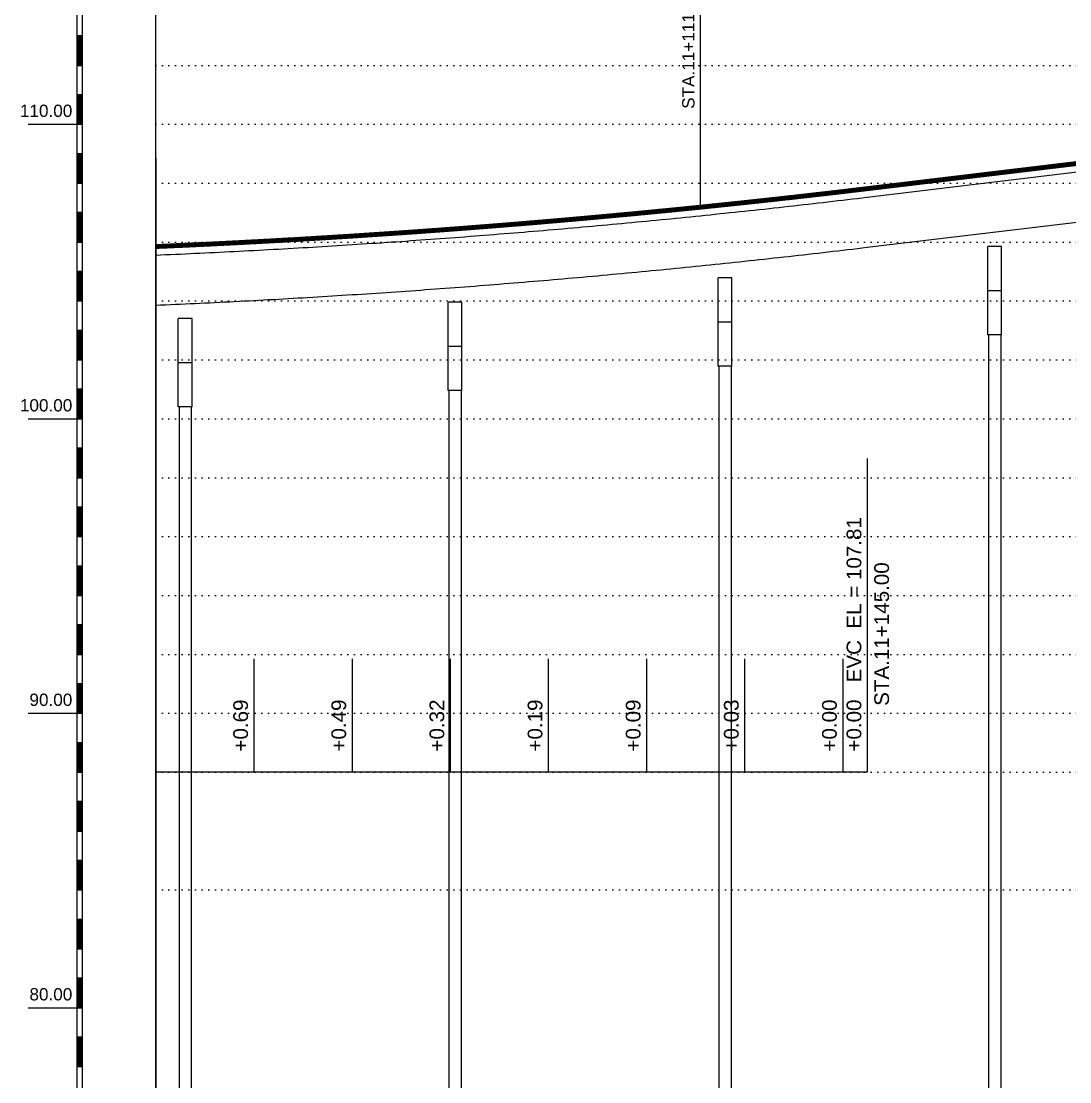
# Model space of a CAD drawing. Header units: millimetres. Extents: x -1499 to 6658, y -12483 to -6008.
# Drawn here: x 208.7 to 422.4, y -7133.1 to -6917.1 of the extents above; entities that cross this region are included whole.
import ezdxf
from ezdxf.enums import TextEntityAlignment as Align

# ---------------------------------------------------------------- set-up
doc = ezdxf.new("R2010")
doc.units = ezdxf.units.MM
doc.linetypes.add('A-DOTLN01H', pattern=[0.125, 0, -0.125])
doc.linetypes.add('HIDDEN', pattern=[0.375, 0.25, -0.125])
for name, color, linetype in [('3공구_안성방향_CR-LEAT-NEW', 7, 'Continuous'), ('3공구_안성방향_CR-STRN', 4, 'Continuous'), ('CR-GRID', 56, 'A-DOTLN01H'), ('Layer', 7, 'Continuous'), ('기타일반선(가늠)', 1, 'Continuous'), ('일반제원문자', 3, 'Continuous'), ('종단계획선', 7, 'Continuous'), ('축척바(문자)', 3, 'Continuous'), ('축척바(선)', 1, 'Continuous'), ('축척바(해치)', 1, 'Continuous')]:
    doc.layers.add(name, color=color, linetype=linetype)
doc.styles.get("Standard").update_dxf_attribs({"font": 'arial.ttf'})

msp = doc.modelspace()

# ---------------------------------------------------------------- linework, layer by layer
at = {"layer": '3공구_안성방향_CR-LEAT-NEW', "color": 253}
for p, q in [((347.16, -6948.95), (347.16, -6908.15)), ((347.16, -6954.95), (347.16, -6948.95))]:
    msp.add_line(p, q, dxfattribs=at)
at = {"layer": '3공구_안성방향_CR-STRN', "color": 253, "linetype": 'Continuous'}
for p, q in [((381.16, -6951.47), (507.11, -6936.36)), ((381.16, -6952.91), (507.11, -6937.8)), ((381.16, -6963.11), (507.11, -6948)), ((379.16, -6951.42), (380.16, -6951.3)), ((380.16, -6951.3), (381.16, -6951.18)), ((360.16, -6953.58), (361.16, -6953.47)), ((361.16, -6953.47), (362.16, -6953.36)), ((362.16, -6953.36), (363.16, -6953.25)), ((363.16, -6953.25), (364.16, -6953.14)), ((363.16, -6953.55), (364.16, -6953.44)), ((364.16, -6953.14), (365.16, -6953.03)), ((364.16, -6953.44), (365.16, -6953.33)), ((365.16, -6953.03), (366.16, -6952.92)), ((365.16, -6953.33), (366.16, -6953.21)), ((366.16, -6952.92), (367.16, -6952.8)), ((366.16, -6953.21), (367.16, -6953.1)), ((367.16, -6952.8), (368.16, -6952.69)), ((367.16, -6953.1), (368.16, -6952.99)), ((368.16, -6952.69), (369.16, -6952.58)), ((368.16, -6952.99), (369.16, -6952.88)), ((369.16, -6952.58), (370.16, -6952.46)), ((369.16, -6952.88), (370.16, -6952.76)), ((370.16, -6952.46), (371.16, -6952.35)), ((370.16, -6952.76), (371.16, -6952.65)), ((371.16, -6952.35), (372.16, -6952.23)), ((371.16, -6952.65), (372.16, -6952.53)), ((372.16, -6952.23), (373.16, -6952.12)), ((372.16, -6952.53), (373.16, -6952.42)), ((373.16, -6952.12), (374.16, -6952)), ((373.16, -6952.42), (374.16, -6952.3)), ((374.16, -6952), (375.16, -6951.89)), ((374.16, -6952.3), (375.16, -6952.18)), ((375.16, -6951.89), (376.16, -6951.77)), ((375.16, -6952.18), (376.16, -6952.07)), ((376.16, -6951.77), (377.16, -6951.65)), ((376.16, -6952.07), (377.16, -6951.95)), ((376.16, -6953.51), (377.16, -6953.39)), ((377.16, -6951.65), (378.16, -6951.53)), ((377.16, -6951.95), (378.16, -6951.83)), ((377.16, -6953.39), (378.16, -6953.27)), ((378.16, -6951.53), (379.16, -6951.42)), ((378.16, -6951.83), (379.16, -6951.71)), ((378.16, -6953.27), (379.16, -6953.15)), ((379.16, -6951.71), (380.16, -6951.59)), ((379.16, -6953.15), (380.16, -6953.03)), ((380.16, -6951.59), (381.16, -6951.47)), ((380.16, -6953.03), (381.16, -6952.91)), ((339.16, -6955.75), (340.16, -6955.65)), ((340.16, -6955.65), (341.16, -6955.55)), ((341.16, -6955.55), (342.16, -6955.45)), ((342.16, -6955.45), (343.16, -6955.35)), ((342.16, -6955.75), (343.16, -6955.65)), ((343.16, -6955.35), (344.16, -6955.25)), ((343.16, -6955.65), (344.16, -6955.55)), ((344.16, -6955.25), (345.16, -6955.15)), ((344.16, -6955.55), (345.16, -6955.45)), ((345.16, -6955.15), (346.16, -6955.05)), ((345.16, -6955.45), (346.16, -6955.35)), ((346.16, -6955.05), (347.16, -6954.95)), ((346.16, -6955.35), (347.16, -6955.25)), ((347.16, -6954.95), (348.16, -6954.85)), ((347.16, -6955.25), (348.16, -6955.14)), ((348.16, -6954.85), (349.16, -6954.74)), ((348.16, -6955.14), (349.16, -6955.04)), ((349.16, -6954.74), (350.16, -6954.64)), ((349.16, -6955.04), (350.16, -6954.94)), ((350.16, -6954.64), (351.16, -6954.54)), ((350.16, -6954.94), (351.16, -6954.83)), ((351.16, -6954.54), (352.16, -6954.43)), ((351.16, -6954.83), (352.16, -6954.73)), ((352.16, -6954.43), (353.16, -6954.33)), ((352.16, -6954.73), (353.16, -6954.62)), ((353.16, -6954.33), (354.16, -6954.22)), ((353.16, -6954.62), (354.16, -6954.52)), ((354.16, -6954.22), (355.16, -6954.12)), ((354.16, -6954.52), (355.16, -6954.41)), ((355.16, -6954.12), (356.16, -6954.01)), ((355.16, -6954.41), (356.16, -6954.31)), ((356.16, -6954.01), (357.16, -6953.9)), ((356.16, -6954.31), (357.16, -6954.2)), ((356.16, -6955.75), (357.16, -6955.64)), ((357.16, -6953.9), (358.16, -6953.8)), ((357.16, -6954.2), (358.16, -6954.09)), ((357.16, -6955.64), (358.16, -6955.53)), ((358.16, -6953.8), (359.16, -6953.69)), ((358.16, -6954.09), (359.16, -6953.98)), ((358.16, -6955.53), (359.16, -6955.42)), ((359.16, -6953.69), (360.16, -6953.58)), ((359.16, -6953.98), (360.16, -6953.88)), ((359.16, -6955.42), (360.16, -6955.32)), ((360.16, -6953.88), (361.16, -6953.77)), ((360.16, -6955.32), (361.16, -6955.21)), ((361.16, -6953.77), (362.16, -6953.66)), ((361.16, -6955.21), (362.16, -6955.1)), ((362.16, -6953.66), (363.16, -6953.55)), ((362.16, -6955.1), (363.16, -6954.99)), ((363.16, -6954.99), (364.16, -6954.88)), ((364.16, -6954.88), (365.16, -6954.77)), ((365.16, -6954.77), (366.16, -6954.65)), ((366.16, -6954.65), (367.16, -6954.54)), ((367.16, -6954.54), (368.16, -6954.43)), ((368.16, -6954.43), (369.16, -6954.32)), ((369.16, -6954.32), (370.16, -6954.2)), ((370.16, -6954.2), (371.16, -6954.09)), ((371.16, -6954.09), (372.16, -6953.97)), ((372.16, -6953.97), (373.16, -6953.86)), ((373.16, -6953.86), (374.16, -6953.74)), ((374.16, -6953.74), (375.16, -6953.62)), ((375.16, -6953.62), (376.16, -6953.51)), ((316.16, -6957.85), (317.16, -6957.76)), ((317.16, -6957.76), (318.16, -6957.68)), ((318.16, -6957.68), (319.16, -6957.59)), ((319.16, -6957.59), (320.16, -6957.5)), ((319.16, -6957.89), (320.16, -6957.8)), ((320.16, -6957.5), (321.16, -6957.42)), ((320.16, -6957.8), (321.16, -6957.71)), ((321.16, -6957.42), (322.16, -6957.33)), ((321.16, -6957.71), (322.16, -6957.63)), ((322.16, -6957.33), (323.16, -6957.24)), ((322.16, -6957.63), (323.16, -6957.54)), ((323.16, -6957.24), (324.16, -6957.15)), ((323.16, -6957.54), (324.16, -6957.45)), ((324.16, -6957.15), (325.16, -6957.06)), ((324.16, -6957.45), (325.16, -6957.36)), ((325.16, -6957.06), (326.16, -6956.97)), ((325.16, -6957.36), (326.16, -6957.27)), ((326.16, -6956.97), (327.16, -6956.88)), ((326.16, -6957.27), (327.16, -6957.18)), ((327.16, -6956.88), (328.16, -6956.79)), ((327.16, -6957.18), (328.16, -6957.08)), ((328.16, -6956.79), (329.16, -6956.7)), ((328.16, -6957.08), (329.16, -6956.99)), ((329.16, -6956.7), (330.16, -6956.6)), ((329.16, -6956.99), (330.16, -6956.9)), ((330.16, -6956.6), (331.16, -6956.51)), ((330.16, -6956.9), (331.16, -6956.81)), ((331.16, -6956.51), (332.16, -6956.42)), ((331.16, -6956.81), (332.16, -6956.71)), ((332.16, -6956.42), (333.16, -6956.32)), ((332.16, -6956.71), (333.16, -6956.62)), ((333.16, -6956.32), (334.16, -6956.23)), ((333.16, -6956.62), (334.16, -6956.52)), ((334.16, -6956.23), (335.16, -6956.13)), ((334.16, -6956.52), (335.16, -6956.43)), ((335.16, -6956.13), (336.16, -6956.04)), ((335.16, -6956.43), (336.16, -6956.33)), ((335.16, -6957.87), (336.16, -6957.77)), ((336.16, -6956.04), (337.16, -6955.94)), ((336.16, -6956.33), (337.16, -6956.24)), ((336.16, -6957.77), (337.16, -6957.68)), ((337.16, -6955.94), (338.16, -6955.84)), ((337.16, -6956.24), (338.16, -6956.14)), ((337.16, -6957.68), (338.16, -6957.58)), ((338.16, -6955.84), (339.16, -6955.75)), ((338.16, -6956.14), (339.16, -6956.04)), ((338.16, -6957.58), (339.16, -6957.48)), ((339.16, -6956.04), (340.16, -6955.95)), ((339.16, -6957.48), (340.16, -6957.39)), ((340.16, -6955.95), (341.16, -6955.85)), ((340.16, -6957.39), (341.16, -6957.29)), ((341.16, -6955.85), (342.16, -6955.75)), ((341.16, -6957.29), (342.16, -6957.19)), ((342.16, -6957.19), (343.16, -6957.09)), ((343.16, -6957.09), (344.16, -6956.99)), ((344.16, -6956.99), (345.16, -6956.89)), ((345.16, -6956.89), (346.16, -6956.79)), ((346.16, -6956.79), (347.16, -6956.69)), ((347.16, -6956.69), (348.16, -6956.58)), ((348.16, -6956.58), (349.16, -6956.48)), ((349.16, -6956.48), (350.16, -6956.38)), ((350.16, -6956.38), (351.16, -6956.27)), ((351.16, -6956.27), (352.16, -6956.17)), ((352.16, -6956.17), (353.16, -6956.06)), ((353.16, -6956.06), (354.16, -6955.96)), ((354.16, -6955.96), (355.16, -6955.85)), ((355.16, -6955.85), (356.16, -6955.75)), ((288.16, -6960.03), (289.16, -6959.96)), ((289.16, -6959.96), (290.16, -6959.89)), ((290.16, -6959.89), (291.16, -6959.82)), ((291.16, -6959.82), (292.16, -6959.74)), ((292.16, -6959.74), (293.16, -6959.67)), ((292.16, -6960.04), (293.16, -6959.97)), ((293.16, -6959.67), (294.16, -6959.6)), ((293.16, -6959.97), (294.16, -6959.9)), ((294.16, -6959.6), (295.16, -6959.52)), ((294.16, -6959.9), (295.16, -6959.82)), ((295.16, -6959.52), (296.16, -6959.45)), ((295.16, -6959.82), (296.16, -6959.75)), ((296.16, -6959.45), (297.16, -6959.37)), ((296.16, -6959.75), (297.16, -6959.67)), ((297.16, -6959.37), (298.16, -6959.3)), ((297.16, -6959.67), (298.16, -6959.6)), ((298.16, -6959.3), (299.16, -6959.22)), ((298.16, -6959.6), (299.16, -6959.52)), ((299.16, -6959.22), (300.16, -6959.15)), ((299.16, -6959.52), (300.16, -6959.44)), ((300.16, -6959.15), (301.16, -6959.07)), ((300.16, -6959.44), (301.16, -6959.37)), ((301.16, -6959.07), (302.16, -6958.99)), ((301.16, -6959.37), (302.16, -6959.29)), ((302.16, -6958.99), (303.16, -6958.91)), ((302.16, -6959.29), (303.16, -6959.21)), ((303.16, -6958.91), (304.16, -6958.84)), ((303.16, -6959.21), (304.16, -6959.13)), ((304.16, -6958.84), (305.16, -6958.76)), ((304.16, -6959.13), (305.16, -6959.05)), ((305.16, -6958.76), (306.16, -6958.68)), ((305.16, -6959.05), (306.16, -6958.97)), ((306.16, -6958.68), (307.16, -6958.6)), ((306.16, -6958.97), (307.16, -6958.89)), ((307.16, -6958.6), (308.16, -6958.52)), ((307.16, -6958.89), (308.16, -6958.81)), ((308.16, -6958.52), (309.16, -6958.43)), ((308.16, -6958.81), (309.16, -6958.73)), ((309.16, -6958.43), (310.16, -6958.35)), ((309.16, -6958.73), (310.16, -6958.65)), ((310.16, -6958.35), (311.16, -6958.27)), ((310.16, -6958.65), (311.16, -6958.57)), ((311.16, -6958.27), (312.16, -6958.19)), ((311.16, -6958.57), (312.16, -6958.48)), ((311.16, -6960.01), (312.16, -6959.92)), ((312.16, -6958.19), (313.16, -6958.1)), ((312.16, -6958.48), (313.16, -6958.4)), ((312.16, -6959.92), (313.16, -6959.84)), ((313.16, -6958.1), (314.16, -6958.02)), ((313.16, -6958.4), (314.16, -6958.32)), ((313.16, -6959.84), (314.16, -6959.76)), ((314.16, -6958.02), (315.16, -6957.93)), ((314.16, -6958.32), (315.16, -6958.23)), ((314.16, -6959.76), (315.16, -6959.67)), ((315.16, -6957.93), (316.16, -6957.85)), ((315.16, -6958.23), (316.16, -6958.15)), ((315.16, -6959.67), (316.16, -6959.59)), ((316.16, -6958.15), (317.16, -6958.06)), ((316.16, -6959.59), (317.16, -6959.5)), ((317.16, -6958.06), (318.16, -6957.98)), ((317.16, -6959.5), (318.16, -6959.42)), ((318.16, -6957.98), (319.16, -6957.89)), ((318.16, -6959.42), (319.16, -6959.33)), ((319.16, -6959.33), (320.16, -6959.24)), ((320.16, -6959.24), (321.16, -6959.15)), ((321.16, -6959.15), (322.16, -6959.07)), ((322.16, -6959.07), (323.16, -6958.98)), ((323.16, -6958.98), (324.16, -6958.89)), ((324.16, -6958.89), (325.16, -6958.8)), ((325.16, -6958.8), (326.16, -6958.71)), ((326.16, -6958.71), (327.16, -6958.62)), ((327.16, -6958.62), (328.16, -6958.52)), ((328.16, -6958.52), (329.16, -6958.43)), ((329.16, -6958.43), (330.16, -6958.34)), ((330.16, -6958.34), (331.16, -6958.25)), ((331.16, -6958.25), (332.16, -6958.15)), ((332.16, -6958.15), (333.16, -6958.06)), ((333.16, -6958.06), (334.16, -6957.96)), ((334.16, -6957.96), (335.16, -6957.87)), ((270.16, -6961.21), (271.16, -6961.15)), ((270.16, -6961.51), (271.16, -6961.45)), ((271.16, -6961.15), (272.16, -6961.09)), ((271.16, -6961.45), (272.16, -6961.39)), ((272.16, -6961.09), (273.16, -6961.03)), ((272.16, -6961.39), (273.16, -6961.32)), ((273.16, -6961.03), (274.16, -6960.96)), ((273.16, -6961.32), (274.16, -6961.26)), ((274.16, -6960.96), (275.16, -6960.9)), ((274.16, -6961.26), (275.16, -6961.2)), ((275.16, -6960.9), (276.16, -6960.84)), ((275.16, -6961.2), (276.16, -6961.13)), ((276.16, -6960.84), (277.16, -6960.77)), ((276.16, -6961.13), (277.16, -6961.07)), ((277.16, -6960.77), (278.16, -6960.71)), ((277.16, -6961.07), (278.16, -6961)), ((278.16, -6960.71), (279.16, -6960.64)), ((278.16, -6961), (279.16, -6960.94)), ((279.16, -6960.64), (280.16, -6960.58)), ((279.16, -6960.94), (280.16, -6960.87)), ((280.16, -6960.58), (281.16, -6960.51)), ((280.16, -6960.87), (281.16, -6960.81)), ((281.16, -6960.51), (282.16, -6960.44)), ((281.16, -6960.81), (282.16, -6960.74)), ((282.16, -6960.44), (283.16, -6960.38)), ((282.16, -6960.74), (283.16, -6960.67)), ((282.16, -6962.18), (283.16, -6962.11)), ((283.16, -6960.38), (284.16, -6960.31)), ((283.16, -6960.67), (284.16, -6960.6)), ((283.16, -6962.11), (284.16, -6962.04)), ((284.16, -6960.31), (285.16, -6960.24)), ((284.16, -6960.6), (285.16, -6960.54)), ((284.16, -6962.04), (285.16, -6961.98)), ((285.16, -6960.24), (286.16, -6960.17)), ((285.16, -6960.54), (286.16, -6960.47)), ((285.16, -6961.98), (286.16, -6961.91)), ((286.16, -6960.17), (287.16, -6960.1)), ((286.16, -6960.47), (287.16, -6960.4)), ((286.16, -6961.91), (287.16, -6961.84)), ((287.16, -6960.1), (288.16, -6960.03)), ((287.16, -6960.4), (288.16, -6960.33)), ((287.16, -6961.84), (288.16, -6961.77)), ((288.16, -6960.33), (289.16, -6960.26)), ((288.16, -6961.77), (289.16, -6961.7)), ((289.16, -6960.26), (290.16, -6960.19)), ((289.16, -6961.7), (290.16, -6961.63)), ((290.16, -6960.19), (291.16, -6960.11)), ((290.16, -6961.63), (291.16, -6961.55)), ((291.16, -6960.11), (292.16, -6960.04)), ((291.16, -6961.55), (292.16, -6961.48)), ((292.16, -6961.48), (293.16, -6961.41)), ((293.16, -6961.41), (294.16, -6961.34)), ((294.16, -6961.34), (295.16, -6961.26)), ((295.16, -6961.26), (296.16, -6961.19)), ((296.16, -6961.19), (297.16, -6961.11)), ((297.16, -6961.11), (298.16, -6961.04)), ((298.16, -6961.04), (299.16, -6960.96)), ((299.16, -6960.96), (300.16, -6960.88)), ((300.16, -6960.88), (301.16, -6960.81)), ((301.16, -6960.81), (302.16, -6960.73)), ((302.16, -6960.73), (303.16, -6960.65)), ((303.16, -6960.65), (304.16, -6960.57)), ((304.16, -6960.57), (305.16, -6960.49)), ((305.16, -6960.49), (306.16, -6960.41)), ((306.16, -6960.41), (307.16, -6960.33)), ((307.16, -6960.33), (308.16, -6960.25)), ((308.16, -6960.25), (309.16, -6960.17)), ((309.16, -6960.17), (310.16, -6960.09)), ((310.16, -6960.09), (311.16, -6960.01)), ((270.16, -6962.95), (271.16, -6962.89)), ((271.16, -6962.89), (272.16, -6962.83)), ((272.16, -6962.83), (273.16, -6962.76)), ((273.16, -6962.76), (274.16, -6962.7)), ((274.16, -6962.7), (275.16, -6962.64)), ((275.16, -6962.64), (276.16, -6962.57)), ((276.16, -6962.57), (277.16, -6962.51)), ((277.16, -6962.51), (278.16, -6962.44)), ((278.16, -6962.44), (279.16, -6962.38)), ((279.16, -6962.38), (280.16, -6962.31)), ((280.16, -6962.31), (281.16, -6962.25)), ((281.16, -6962.25), (282.16, -6962.18)), ((370.16, -6964.4), (371.16, -6964.29)), ((371.16, -6964.29), (372.16, -6964.17)), ((372.16, -6964.17), (373.16, -6964.06)), ((373.16, -6964.06), (374.16, -6963.94)), ((374.16, -6963.94), (375.16, -6963.82)), ((375.16, -6963.82), (376.16, -6963.71)), ((376.16, -6963.71), (377.16, -6963.59)), ((377.16, -6963.59), (378.16, -6963.47)), ((378.16, -6963.47), (379.16, -6963.35)), ((379.16, -6963.35), (380.16, -6963.23)), ((380.16, -6963.23), (381.16, -6963.11)), ((408.56, -6962.99), (405.76, -6962.99)), ((405.76, -6980.99), (405.76, -6962.99)), ((408.56, -6980.99), (408.56, -6962.99)), ((351.16, -6966.47), (352.16, -6966.37)), ((352.16, -6966.37), (353.16, -6966.26)), ((353.16, -6966.26), (354.16, -6966.16)), ((354.16, -6966.16), (355.16, -6966.05)), ((355.16, -6966.05), (356.16, -6965.95)), ((356.16, -6965.95), (357.16, -6965.84)), ((357.16, -6965.84), (358.16, -6965.73)), ((358.16, -6965.73), (359.16, -6965.62)), ((359.16, -6965.62), (360.16, -6965.52)), ((360.16, -6965.52), (361.16, -6965.41)), ((361.16, -6965.41), (362.16, -6965.3)), ((362.16, -6965.3), (363.16, -6965.19)), ((363.16, -6965.19), (364.16, -6965.08)), ((364.16, -6965.08), (365.16, -6964.97)), ((365.16, -6964.97), (366.16, -6964.85)), ((366.16, -6964.85), (367.16, -6964.74)), ((367.16, -6964.74), (368.16, -6964.63)), ((368.16, -6964.63), (369.16, -6964.52)), ((369.16, -6964.52), (370.16, -6964.4)), ((329.16, -6968.63), (330.16, -6968.54)), ((330.16, -6968.54), (331.16, -6968.45)), ((331.16, -6968.45), (332.16, -6968.35)), ((332.16, -6968.35), (333.16, -6968.26)), ((333.16, -6968.26), (334.16, -6968.16)), ((334.16, -6968.16), (335.16, -6968.07)), ((335.16, -6968.07), (336.16, -6967.97)), ((336.16, -6967.97), (337.16, -6967.88)), ((337.16, -6967.88), (338.16, -6967.78)), ((338.16, -6967.78), (339.16, -6967.68)), ((339.16, -6967.68), (340.16, -6967.59)), ((340.16, -6967.59), (341.16, -6967.49)), ((341.16, -6967.49), (342.16, -6967.39)), ((342.16, -6967.39), (343.16, -6967.29)), ((343.16, -6967.29), (344.16, -6967.19)), ((344.16, -6967.19), (345.16, -6967.09)), ((345.16, -6967.09), (346.16, -6966.99)), ((346.16, -6966.99), (347.16, -6966.89)), ((347.16, -6966.89), (348.16, -6966.78)), ((348.16, -6966.78), (349.16, -6966.68)), ((349.16, -6966.68), (350.16, -6966.58)), ((350.16, -6966.58), (351.16, -6966.47)), ((303.16, -6970.85), (304.16, -6970.77)), ((304.16, -6970.77), (305.16, -6970.69)), ((305.16, -6970.69), (306.16, -6970.61)), ((306.16, -6970.61), (307.16, -6970.53)), ((307.16, -6970.53), (308.16, -6970.45)), ((308.16, -6970.45), (309.16, -6970.37)), ((309.16, -6970.37), (310.16, -6970.29)), ((310.16, -6970.29), (311.16, -6970.21)), ((311.16, -6970.21), (312.16, -6970.12)), ((312.16, -6970.12), (313.16, -6970.04)), ((313.16, -6970.04), (314.16, -6969.96)), ((314.16, -6969.96), (315.16, -6969.87)), ((315.16, -6969.87), (316.16, -6969.79)), ((316.16, -6969.79), (317.16, -6969.7)), ((317.16, -6969.7), (318.16, -6969.62)), ((318.16, -6969.62), (319.16, -6969.53)), ((319.16, -6969.53), (320.16, -6969.44)), ((320.16, -6969.44), (321.16, -6969.35)), ((321.16, -6969.35), (322.16, -6969.27)), ((322.16, -6969.27), (323.16, -6969.18)), ((323.16, -6969.18), (324.16, -6969.09)), ((324.16, -6969.09), (325.16, -6969)), ((325.16, -6969), (326.16, -6968.91)), ((326.16, -6968.91), (327.16, -6968.82)), ((327.16, -6968.82), (328.16, -6968.72)), ((328.16, -6968.72), (329.16, -6968.63)), ((353.56, -6969.37), (350.76, -6969.37)), ((350.76, -6987.37), (350.76, -6969.37)), ((353.56, -6987.37), (353.56, -6969.37)), ((273.16, -6972.96), (274.16, -6972.9)), ((274.16, -6972.9), (275.16, -6972.84)), ((275.16, -6972.84), (276.16, -6972.77)), ((276.16, -6972.77), (277.16, -6972.71)), ((277.16, -6972.71), (278.16, -6972.64)), ((278.16, -6972.64), (279.16, -6972.58)), ((279.16, -6972.58), (280.16, -6972.51)), ((280.16, -6972.51), (281.16, -6972.45)), ((281.16, -6972.45), (282.16, -6972.38)), ((282.16, -6972.38), (283.16, -6972.31)), ((283.16, -6972.31), (284.16, -6972.24)), ((284.16, -6972.24), (285.16, -6972.18)), ((285.16, -6972.18), (286.16, -6972.11)), ((286.16, -6972.11), (287.16, -6972.04)), ((287.16, -6972.04), (288.16, -6971.97)), ((288.16, -6971.97), (289.16, -6971.9)), ((289.16, -6971.9), (290.16, -6971.83)), ((290.16, -6971.83), (291.16, -6971.75)), ((291.16, -6971.75), (292.16, -6971.68)), ((292.16, -6971.68), (293.16, -6971.61)), ((293.16, -6971.61), (294.16, -6971.54)), ((294.16, -6971.54), (295.16, -6971.46)), ((295.16, -6971.46), (296.16, -6971.39)), ((296.16, -6971.39), (297.16, -6971.31)), ((297.16, -6971.31), (298.16, -6971.24)), ((298.16, -6971.24), (299.16, -6971.16)), ((299.16, -6971.16), (300.16, -6971.08)), ((300.16, -6971.08), (301.16, -6971.01)), ((301.16, -6971.01), (302.16, -6970.93)), ((302.16, -6970.93), (303.16, -6970.85)), ((408.56, -6971.99), (405.76, -6971.99)), ((270.16, -6973.15), (271.16, -6973.09)), ((271.16, -6973.09), (272.16, -6973.03)), ((272.16, -6973.03), (273.16, -6972.96)), ((298.56, -6974.31), (295.76, -6974.31)), ((295.76, -6992.31), (295.76, -6974.31)), ((298.56, -6992.31), (298.56, -6974.31)), ((353.56, -6978.37), (350.76, -6978.37)), ((408.56, -6980.99), (405.76, -6980.99)), ((405.91, -6980.99), (405.91, -7210.64)), ((408.41, -6980.99), (408.41, -7210.64)), ((298.56, -6983.31), (295.76, -6983.31)), ((353.56, -6987.37), (350.76, -6987.37)), ((350.91, -6987.37), (350.91, -7234.9)), ((353.41, -6987.37), (353.41, -7234.9)), ((298.56, -6992.31), (295.76, -6992.31)), ((295.91, -6992.31), (295.91, -7240.54)), ((298.41, -6992.31), (298.41, -7240.54)), ((243.41, -6995.64), (243.41, -7207.52))]:
    msp.add_line(p, q, dxfattribs=at)
at = {"layer": '3공구_안성방향_CR-STRN', "color": 9, "linetype": 'Continuous', "true_color": 0xbdbdbd}
for p, q in [((253.16, -6962.17), (254.16, -6962.12)), ((254.16, -6962.12), (255.16, -6962.06)), ((255.16, -6962.06), (256.16, -6962.01)), ((256.16, -6962.01), (257.16, -6961.96)), ((257.16, -6961.96), (258.16, -6961.9)), ((258.16, -6961.9), (259.16, -6961.85)), ((259.16, -6961.85), (260.16, -6961.79)), ((259.16, -6962.14), (260.16, -6962.09)), ((260.16, -6961.79), (261.16, -6961.74)), ((260.16, -6962.09), (261.16, -6962.03)), ((261.16, -6961.74), (262.16, -6961.68)), ((261.16, -6962.03), (262.16, -6961.98)), ((262.16, -6961.68), (263.16, -6961.62)), ((262.16, -6961.98), (263.16, -6961.92)), ((263.16, -6961.62), (264.16, -6961.57)), ((263.16, -6961.92), (264.16, -6961.86)), ((264.16, -6961.57), (265.16, -6961.51)), ((264.16, -6961.86), (265.16, -6961.81)), ((265.16, -6961.51), (266.16, -6961.45)), ((265.16, -6961.81), (266.16, -6961.75)), ((266.16, -6961.45), (267.16, -6961.39)), ((266.16, -6961.75), (267.16, -6961.69)), ((267.16, -6961.39), (268.16, -6961.33)), ((267.16, -6961.69), (268.16, -6961.63)), ((268.16, -6961.33), (269.16, -6961.27)), ((268.16, -6961.63), (269.16, -6961.57)), ((269.16, -6961.27), (270.16, -6961.21)), ((269.16, -6961.57), (270.16, -6961.51)), ((236.16, -6962.97), (237.16, -6962.93)), ((236.16, -6963.27), (237.16, -6963.22)), ((237.16, -6962.93), (238.16, -6962.88)), ((237.16, -6963.22), (238.16, -6963.18)), ((238.16, -6962.88), (239.16, -6962.84)), ((238.16, -6963.18), (239.16, -6963.14)), ((239.16, -6962.84), (240.16, -6962.79)), ((239.16, -6963.14), (240.16, -6963.09)), ((240.16, -6962.79), (241.16, -6962.75)), ((240.16, -6963.09), (241.16, -6963.05)), ((241.16, -6962.75), (242.16, -6962.7)), ((241.16, -6963.05), (242.16, -6963)), ((242.16, -6962.7), (243.16, -6962.66)), ((242.16, -6963), (243.16, -6962.96)), ((243.16, -6962.66), (244.16, -6962.61)), ((243.16, -6962.96), (244.16, -6962.91)), ((244.16, -6962.61), (245.16, -6962.56)), ((244.16, -6962.91), (245.16, -6962.86)), ((245.16, -6962.56), (246.16, -6962.52)), ((245.16, -6962.86), (246.16, -6962.81)), ((245.16, -6964.3), (246.16, -6964.25)), ((246.16, -6962.52), (247.16, -6962.47)), ((246.16, -6962.81), (247.16, -6962.77)), ((246.16, -6964.25), (247.16, -6964.21)), ((247.16, -6962.47), (248.16, -6962.42)), ((247.16, -6962.77), (248.16, -6962.72)), ((247.16, -6964.21), (248.16, -6964.16)), ((248.16, -6962.42), (249.16, -6962.37)), ((248.16, -6962.72), (249.16, -6962.67)), ((248.16, -6964.16), (249.16, -6964.11)), ((249.16, -6962.37), (250.16, -6962.32)), ((249.16, -6962.67), (250.16, -6962.62)), ((249.16, -6964.11), (250.16, -6964.06)), ((250.16, -6962.32), (251.16, -6962.27)), ((250.16, -6962.62), (251.16, -6962.57)), ((250.16, -6964.06), (251.16, -6964.01)), ((251.16, -6962.27), (252.16, -6962.22)), ((251.16, -6962.57), (252.16, -6962.52)), ((251.16, -6964.01), (252.16, -6963.96)), ((252.16, -6962.22), (253.16, -6962.17)), ((252.16, -6962.52), (253.16, -6962.46)), ((252.16, -6963.96), (253.16, -6963.9)), ((253.16, -6962.46), (254.16, -6962.41)), ((253.16, -6963.9), (254.16, -6963.85)), ((254.16, -6962.41), (255.16, -6962.36)), ((254.16, -6963.85), (255.16, -6963.8)), ((255.16, -6962.36), (256.16, -6962.31)), ((255.16, -6963.8), (256.16, -6963.75)), ((256.16, -6962.31), (257.16, -6962.25)), ((256.16, -6963.75), (257.16, -6963.69)), ((257.16, -6962.25), (258.16, -6962.2)), ((257.16, -6963.69), (258.16, -6963.64)), ((258.16, -6962.2), (259.16, -6962.14)), ((258.16, -6963.64), (259.16, -6963.58)), ((259.16, -6963.58), (260.16, -6963.53)), ((260.16, -6963.53), (261.16, -6963.47)), ((261.16, -6963.47), (262.16, -6963.42)), ((262.16, -6963.42), (263.16, -6963.36)), ((263.16, -6963.36), (264.16, -6963.3)), ((264.16, -6963.3), (265.16, -6963.25)), ((265.16, -6963.25), (266.16, -6963.19)), ((266.16, -6963.19), (267.16, -6963.13)), ((267.16, -6963.13), (268.16, -6963.07)), ((268.16, -6963.07), (269.16, -6963.01)), ((269.16, -6963.01), (270.16, -6962.95)), ((236.16, -6964.71), (237.16, -6964.66)), ((237.16, -6964.66), (238.16, -6964.62)), ((238.16, -6964.62), (239.16, -6964.58)), ((239.16, -6964.58), (240.16, -6964.53)), ((240.16, -6964.53), (241.16, -6964.49)), ((241.16, -6964.49), (242.16, -6964.44)), ((242.16, -6964.44), (243.16, -6964.4)), ((243.16, -6964.4), (244.16, -6964.35)), ((244.16, -6964.35), (245.16, -6964.3)), ((236.16, -6974.91), (237.16, -6974.86)), ((237.16, -6974.86), (238.16, -6974.82)), ((238.16, -6974.82), (239.16, -6974.78)), ((239.16, -6974.78), (240.16, -6974.73)), ((240.16, -6974.73), (241.16, -6974.69)), ((241.16, -6974.69), (242.16, -6974.64)), ((242.16, -6974.64), (243.16, -6974.6)), ((243.16, -6974.6), (244.16, -6974.55)), ((244.16, -6974.55), (245.16, -6974.5)), ((245.16, -6974.5), (246.16, -6974.45)), ((246.16, -6974.45), (247.16, -6974.41)), ((247.16, -6974.41), (248.16, -6974.36)), ((248.16, -6974.36), (249.16, -6974.31)), ((249.16, -6974.31), (250.16, -6974.26)), ((250.16, -6974.26), (251.16, -6974.21)), ((251.16, -6974.21), (252.16, -6974.16)), ((252.16, -6974.16), (253.16, -6974.1)), ((253.16, -6974.1), (254.16, -6974.05)), ((254.16, -6974.05), (255.16, -6974)), ((255.16, -6974), (256.16, -6973.95)), ((256.16, -6973.95), (257.16, -6973.89)), ((257.16, -6973.89), (258.16, -6973.84)), ((258.16, -6973.84), (259.16, -6973.78)), ((259.16, -6973.78), (260.16, -6973.73)), ((260.16, -6973.73), (261.16, -6973.67)), ((261.16, -6973.67), (262.16, -6973.62)), ((262.16, -6973.62), (263.16, -6973.56)), ((263.16, -6973.56), (264.16, -6973.5)), ((264.16, -6973.5), (265.16, -6973.45)), ((265.16, -6973.45), (266.16, -6973.39)), ((266.16, -6973.39), (267.16, -6973.33)), ((267.16, -6973.33), (268.16, -6973.27)), ((268.16, -6973.27), (269.16, -6973.21)), ((269.16, -6973.21), (270.16, -6973.15)), ((243.56, -6977.64), (240.76, -6977.64)), ((240.76, -6995.64), (240.76, -6977.64)), ((243.56, -6995.64), (243.56, -6977.64)), ((243.56, -6986.64), (240.76, -6986.64)), ((243.56, -6995.64), (240.76, -6995.64)), ((240.91, -6995.64), (240.91, -7207.52))]:
    msp.add_line(p, q, dxfattribs=at)
at = {"layer": 'CR-GRID', "linetype": 'A-DOTLN01H', "ltscale": 10}
for p, q in [((236.16, -6926.06), (5428.77, -6926.06)), ((236.16, -6950.06), (5428.77, -6950.06)), ((236.16, -6962.06), (5428.77, -6962.06)), ((236.16, -6974.06), (5428.77, -6974.06)), ((236.16, -6986.06), (5428.77, -6986.06)), ((236.16, -6998.06), (5428.77, -6998.06)), ((236.16, -7010.06), (5428.77, -7010.06)), ((236.16, -7022.06), (5427.83, -7022.06)), ((236.16, -7034.06), (5427.83, -7034.06)), ((236.16, -7046.06), (5427.83, -7046.06)), ((236.16, -7058.06), (5427.83, -7058.06)), ((236.16, -7070.06), (5427.83, -7070.06)), ((236.16, -7094.06), (5416.16, -7094.06))]:
    msp.add_line(p, q, dxfattribs=at)
at = {"layer": 'CR-GRID', "color": 6, "linetype": 'A-DOTLN01H', "ltscale": 10}
msp.add_line((236.16, -6938.06), (5428.77, -6938.06), dxfattribs=at)
at = {"layer": 'Layer'}
msp.add_line((236.16, -6945), (236.16, -7598.06), dxfattribs=at)
at = {"layer": '기타일반선(가늠)', "color": 253}
for p, q in [((381.16, -7006.15), (381.16, -7070.07)), ((256.16, -7046.94), (256.16, -7070.07)), ((276.16, -7046.94), (276.16, -7070.07)), ((296.16, -7046.94), (296.16, -7070.07)), ((316.16, -7046.94), (316.16, -7070.07)), ((336.16, -7046.94), (336.16, -7070.07)), ((356.16, -7046.94), (356.16, -7070.07)), ((376.16, -7046.94), (376.16, -7070.07)), ((381.16, -7070.07), (236.16, -7070.07))]:
    msp.add_line(p, q, dxfattribs=at)
at = {"layer": '종단계획선', "linetype": 'HIDDEN', "ltscale": 30, "const_width": 1, "flags": 128}
msp.add_lwpolyline([(236.16, -6962.97), (236.56, -6962.95), (237.76, -6962.9), (238.96, -6962.85), (240.16, -6962.79), (241.36, -6962.74), (242.56, -6962.69), (243.76, -6962.63), (244.96, -6962.57), (246.16, -6962.52), (247.36, -6962.46), (248.56, -6962.4), (249.76, -6962.34), (250.96, -6962.28), (252.16, -6962.22), (253.36, -6962.16), (254.56, -6962.09), (255.76, -6962.03), (256.96, -6961.97), (258.16, -6961.9), (259.36, -6961.84), (260.56, -6961.77), (261.76, -6961.7), (262.96, -6961.63), (264.16, -6961.57), (265.36, -6961.5), (266.56, -6961.43), (267.76, -6961.36), (268.96, -6961.28), (270.16, -6961.21), (271.36, -6961.14), (272.56, -6961.06), (273.76, -6960.99), (274.96, -6960.91), (276.16, -6960.84), (277.36, -6960.76), (278.56, -6960.68), (279.76, -6960.6), (280.96, -6960.52), (282.16, -6960.44), (283.36, -6960.36), (284.56, -6960.28), (285.76, -6960.2), (286.96, -6960.11), (288.16, -6960.03), (289.36, -6959.95), (290.56, -6959.86), (291.76, -6959.77), (292.96, -6959.69), (294.16, -6959.6), (295.36, -6959.51), (296.56, -6959.42), (297.76, -6959.33), (298.96, -6959.24), (300.16, -6959.15), (301.36, -6959.05), (302.56, -6958.96), (303.76, -6958.87), (304.96, -6958.77), (306.16, -6958.68), (307.36, -6958.58), (308.56, -6958.48), (309.76, -6958.39), (310.96, -6958.29), (312.16, -6958.19), (313.36, -6958.09), (314.56, -6957.99), (315.76, -6957.88), (316.96, -6957.78), (318.16, -6957.68), (319.36, -6957.57), (320.56, -6957.47), (321.76, -6957.36), (322.96, -6957.26), (324.16, -6957.15), (325.36, -6957.04), (326.56, -6956.93), (327.76, -6956.82), (328.96, -6956.71), (330.16, -6956.6), (331.36, -6956.49), (332.56, -6956.38), (333.76, -6956.27), (334.96, -6956.15), (336.16, -6956.04), (337.36, -6955.92), (338.56, -6955.8), (339.76, -6955.69), (340.96, -6955.57), (342.16, -6955.45), (343.36, -6955.33), (344.56, -6955.21), (345.76, -6955.09), (346.96, -6954.97), (348.16, -6954.85), (349.36, -6954.72), (350.56, -6954.6), (351.76, -6954.47), (352.96, -6954.35), (354.16, -6954.22), (355.36, -6954.1), (356.56, -6953.97), (357.76, -6953.84), (358.96, -6953.71), (360.16, -6953.58), (361.36, -6953.45), (362.56, -6953.32), (363.76, -6953.18), (364.96, -6953.05), (366.16, -6952.92), (367.36, -6952.78), (368.56, -6952.65), (369.76, -6952.51), (370.96, -6952.37), (372.16, -6952.24), (373.36, -6952.1), (374.56, -6951.96), (375.76, -6951.82), (376.96, -6951.68), (378.16, -6951.53), (379.36, -6951.39), (380.56, -6951.25), (381.16, -6951.18), (621.66, -6922.32)], dxfattribs=at)
at = {"layer": '축척바(선)'}
for p, q in [((236.16, -7598.06), (236.16, -6032.06)), ((220.16, -7598.06), (220.16, -6038.06)), ((221.16, -6038.06), (221.16, -7598.06)), ((210.16, -6938.06), (221.16, -6938.06)), ((210.16, -6998.06), (221.16, -6998.06)), ((210.16, -7058.06), (221.16, -7058.06)), ((210.16, -7118.06), (221.16, -7118.06))]:
    msp.add_line(p, q, dxfattribs=at)
at = {"layer": '축척바(해치)'}
for p, q in [((220.16, -6920.06), (220.16, -6914.06)), ((221.16, -6914.06), (221.16, -6920.06)), ((220.16, -6926.06), (220.16, -6920.06)), ((220.16, -6920.06), (221.16, -6920.06)), ((221.16, -6920.06), (220.16, -6920.06)), ((220.26, -6926.06), (220.26, -6920.06)), ((220.36, -6920.06), (220.36, -6926.06)), ((220.46, -6926.06), (220.46, -6920.06)), ((220.56, -6920.06), (220.56, -6926.06)), ((220.66, -6926.06), (220.66, -6920.06)), ((220.76, -6920.06), (220.76, -6926.06)), ((220.86, -6926.06), (220.86, -6920.06)), ((220.96, -6920.06), (220.96, -6926.06)), ((221.06, -6926.06), (221.06, -6920.06)), ((221.16, -6920.06), (221.16, -6926.06)), ((220.16, -6932.06), (220.16, -6926.06)), ((220.16, -6926.06), (221.16, -6926.06)), ((221.16, -6926.06), (220.16, -6926.06)), ((221.16, -6926.06), (221.16, -6932.06)), ((220.16, -6938.06), (220.16, -6932.06)), ((220.16, -6932.06), (221.16, -6932.06)), ((221.16, -6932.06), (220.16, -6932.06)), ((220.26, -6938.06), (220.26, -6932.06)), ((220.36, -6932.06), (220.36, -6938.06)), ((220.46, -6938.06), (220.46, -6932.06)), ((220.56, -6932.06), (220.56, -6938.06)), ((220.66, -6938.06), (220.66, -6932.06)), ((220.76, -6932.06), (220.76, -6938.06)), ((220.86, -6938.06), (220.86, -6932.06)), ((220.96, -6932.06), (220.96, -6938.06)), ((221.06, -6938.06), (221.06, -6932.06)), ((221.16, -6932.06), (221.16, -6938.06)), ((220.16, -6944.06), (220.16, -6938.06)), ((220.16, -6938.06), (221.16, -6938.06)), ((221.16, -6938.06), (220.16, -6938.06)), ((221.16, -6938.06), (221.16, -6944.06)), ((220.16, -6950.06), (220.16, -6944.06)), ((220.16, -6944.06), (221.16, -6944.06)), ((221.16, -6944.06), (220.16, -6944.06)), ((220.26, -6950.06), (220.26, -6944.06)), ((220.36, -6944.06), (220.36, -6950.06)), ((220.46, -6950.06), (220.46, -6944.06)), ((220.56, -6944.06), (220.56, -6950.06)), ((220.66, -6950.06), (220.66, -6944.06)), ((220.76, -6944.06), (220.76, -6950.06)), ((220.86, -6950.06), (220.86, -6944.06)), ((220.96, -6944.06), (220.96, -6950.06)), ((221.06, -6950.06), (221.06, -6944.06)), ((221.16, -6944.06), (221.16, -6950.06)), ((220.16, -6956.06), (220.16, -6950.06)), ((220.16, -6950.06), (221.16, -6950.06)), ((221.16, -6950.06), (220.16, -6950.06)), ((221.16, -6950.06), (221.16, -6956.06)), ((220.16, -6962.06), (220.16, -6956.06)), ((220.16, -6956.06), (221.16, -6956.06)), ((221.16, -6956.06), (220.16, -6956.06)), ((220.26, -6962.06), (220.26, -6956.06)), ((220.36, -6956.06), (220.36, -6962.06)), ((220.46, -6962.06), (220.46, -6956.06)), ((220.56, -6956.06), (220.56, -6962.06)), ((220.66, -6962.06), (220.66, -6956.06)), ((220.76, -6956.06), (220.76, -6962.06)), ((220.86, -6962.06), (220.86, -6956.06)), ((220.96, -6956.06), (220.96, -6962.06)), ((221.06, -6962.06), (221.06, -6956.06)), ((221.16, -6956.06), (221.16, -6962.06)), ((220.16, -6968.06), (220.16, -6962.06)), ((220.16, -6962.06), (221.16, -6962.06)), ((221.16, -6962.06), (220.16, -6962.06)), ((221.16, -6962.06), (221.16, -6968.06)), ((220.16, -6974.06), (220.16, -6968.06)), ((220.16, -6968.06), (221.16, -6968.06)), ((221.16, -6968.06), (220.16, -6968.06)), ((220.26, -6974.06), (220.26, -6968.06)), ((220.36, -6968.06), (220.36, -6974.06)), ((220.46, -6974.06), (220.46, -6968.06)), ((220.56, -6968.06), (220.56, -6974.06)), ((220.66, -6974.06), (220.66, -6968.06)), ((220.76, -6968.06), (220.76, -6974.06)), ((220.86, -6974.06), (220.86, -6968.06)), ((220.96, -6968.06), (220.96, -6974.06)), ((221.06, -6974.06), (221.06, -6968.06)), ((221.16, -6968.06), (221.16, -6974.06)), ((220.16, -6980.06), (220.16, -6974.06)), ((220.16, -6974.06), (221.16, -6974.06)), ((221.16, -6974.06), (220.16, -6974.06)), ((221.16, -6974.06), (221.16, -6980.06)), ((220.16, -6986.06), (220.16, -6980.06)), ((220.16, -6980.06), (221.16, -6980.06)), ((221.16, -6980.06), (220.16, -6980.06)), ((220.26, -6986.06), (220.26, -6980.06)), ((220.36, -6980.06), (220.36, -6986.06)), ((220.46, -6986.06), (220.46, -6980.06)), ((220.56, -6980.06), (220.56, -6986.06)), ((220.66, -6986.06), (220.66, -6980.06)), ((220.76, -6980.06), (220.76, -6986.06)), ((220.86, -6986.06), (220.86, -6980.06)), ((220.96, -6980.06), (220.96, -6986.06)), ((221.06, -6986.06), (221.06, -6980.06)), ((221.16, -6980.06), (221.16, -6986.06)), ((220.16, -6992.06), (220.16, -6986.06)), ((220.16, -6986.06), (221.16, -6986.06)), ((221.16, -6986.06), (220.16, -6986.06)), ((221.16, -6986.06), (221.16, -6992.06)), ((220.16, -6998.06), (220.16, -6992.06)), ((220.16, -6992.06), (221.16, -6992.06)), ((221.16, -6992.06), (220.16, -6992.06)), ((220.26, -6998.06), (220.26, -6992.06)), ((220.36, -6992.06), (220.36, -6998.06)), ((220.46, -6998.06), (220.46, -6992.06)), ((220.56, -6992.06), (220.56, -6998.06)), ((220.66, -6998.06), (220.66, -6992.06)), ((220.76, -6992.06), (220.76, -6998.06)), ((220.86, -6998.06), (220.86, -6992.06)), ((220.96, -6992.06), (220.96, -6998.06)), ((221.06, -6998.06), (221.06, -6992.06)), ((221.16, -6992.06), (221.16, -6998.06)), ((220.16, -7004.06), (220.16, -6998.06)), ((220.16, -6998.06), (221.16, -6998.06)), ((221.16, -6998.06), (220.16, -6998.06)), ((221.16, -6998.06), (221.16, -7004.06)), ((220.16, -7010.06), (220.16, -7004.06)), ((220.16, -7004.06), (221.16, -7004.06)), ((221.16, -7004.06), (220.16, -7004.06)), ((220.26, -7010.06), (220.26, -7004.06)), ((220.36, -7004.06), (220.36, -7010.06)), ((220.46, -7010.06), (220.46, -7004.06)), ((220.56, -7004.06), (220.56, -7010.06)), ((220.66, -7010.06), (220.66, -7004.06)), ((220.76, -7004.06), (220.76, -7010.06)), ((220.86, -7010.06), (220.86, -7004.06)), ((220.96, -7004.06), (220.96, -7010.06)), ((221.06, -7010.06), (221.06, -7004.06)), ((221.16, -7004.06), (221.16, -7010.06)), ((220.16, -7016.06), (220.16, -7010.06)), ((220.16, -7010.06), (221.16, -7010.06)), ((221.16, -7010.06), (220.16, -7010.06)), ((221.16, -7010.06), (221.16, -7016.06)), ((220.16, -7022.06), (220.16, -7016.06)), ((220.16, -7016.06), (221.16, -7016.06)), ((221.16, -7016.06), (220.16, -7016.06)), ((220.26, -7022.06), (220.26, -7016.06)), ((220.36, -7016.06), (220.36, -7022.06)), ((220.46, -7022.06), (220.46, -7016.06)), ((220.56, -7016.06), (220.56, -7022.06)), ((220.66, -7022.06), (220.66, -7016.06)), ((220.76, -7016.06), (220.76, -7022.06)), ((220.86, -7022.06), (220.86, -7016.06)), ((220.96, -7016.06), (220.96, -7022.06)), ((221.06, -7022.06), (221.06, -7016.06)), ((221.16, -7016.06), (221.16, -7022.06)), ((220.16, -7028.06), (220.16, -7022.06)), ((220.16, -7022.06), (221.16, -7022.06)), ((221.16, -7022.06), (220.16, -7022.06)), ((221.16, -7022.06), (221.16, -7028.06)), ((220.16, -7034.06), (220.16, -7028.06)), ((220.16, -7028.06), (221.16, -7028.06)), ((221.16, -7028.06), (220.16, -7028.06)), ((220.26, -7034.06), (220.26, -7028.06)), ((220.36, -7028.06), (220.36, -7034.06)), ((220.46, -7034.06), (220.46, -7028.06)), ((220.56, -7028.06), (220.56, -7034.06)), ((220.66, -7034.06), (220.66, -7028.06)), ((220.76, -7028.06), (220.76, -7034.06)), ((220.86, -7034.06), (220.86, -7028.06)), ((220.96, -7028.06), (220.96, -7034.06)), ((221.06, -7034.06), (221.06, -7028.06)), ((221.16, -7028.06), (221.16, -7034.06)), ((220.16, -7040.06), (220.16, -7034.06)), ((220.16, -7034.06), (221.16, -7034.06)), ((221.16, -7034.06), (220.16, -7034.06)), ((221.16, -7034.06), (221.16, -7040.06)), ((220.16, -7046.06), (220.16, -7040.06)), ((220.16, -7040.06), (221.16, -7040.06)), ((221.16, -7040.06), (220.16, -7040.06)), ((220.26, -7046.06), (220.26, -7040.06)), ((220.36, -7040.06), (220.36, -7046.06)), ((220.46, -7046.06), (220.46, -7040.06)), ((220.56, -7040.06), (220.56, -7046.06)), ((220.66, -7046.06), (220.66, -7040.06)), ((220.76, -7040.06), (220.76, -7046.06)), ((220.86, -7046.06), (220.86, -7040.06)), ((220.96, -7040.06), (220.96, -7046.06)), ((221.06, -7046.06), (221.06, -7040.06)), ((221.16, -7040.06), (221.16, -7046.06)), ((220.16, -7052.06), (220.16, -7046.06)), ((220.16, -7046.06), (221.16, -7046.06)), ((221.16, -7046.06), (220.16, -7046.06)), ((221.16, -7046.06), (221.16, -7052.06)), ((220.16, -7058.06), (220.16, -7052.06)), ((220.16, -7052.06), (221.16, -7052.06)), ((221.16, -7052.06), (220.16, -7052.06)), ((220.26, -7058.06), (220.26, -7052.06)), ((220.36, -7052.06), (220.36, -7058.06)), ((220.46, -7058.06), (220.46, -7052.06)), ((220.56, -7052.06), (220.56, -7058.06)), ((220.66, -7058.06), (220.66, -7052.06)), ((220.76, -7052.06), (220.76, -7058.06)), ((220.86, -7058.06), (220.86, -7052.06)), ((220.96, -7052.06), (220.96, -7058.06)), ((221.06, -7058.06), (221.06, -7052.06)), ((221.16, -7052.06), (221.16, -7058.06)), ((220.16, -7064.06), (220.16, -7058.06)), ((220.16, -7058.06), (221.16, -7058.06)), ((221.16, -7058.06), (220.16, -7058.06)), ((221.16, -7058.06), (221.16, -7064.06)), ((220.16, -7070.06), (220.16, -7064.06)), ((220.16, -7064.06), (221.16, -7064.06)), ((221.16, -7064.06), (220.16, -7064.06)), ((220.26, -7070.06), (220.26, -7064.06)), ((220.36, -7064.06), (220.36, -7070.06)), ((220.46, -7070.06), (220.46, -7064.06)), ((220.56, -7064.06), (220.56, -7070.06)), ((220.66, -7070.06), (220.66, -7064.06)), ((220.76, -7064.06), (220.76, -7070.06)), ((220.86, -7070.06), (220.86, -7064.06)), ((220.96, -7064.06), (220.96, -7070.06)), ((221.06, -7070.06), (221.06, -7064.06)), ((221.16, -7064.06), (221.16, -7070.06)), ((220.16, -7076.06), (220.16, -7070.06)), ((220.16, -7070.06), (221.16, -7070.06)), ((221.16, -7070.06), (220.16, -7070.06)), ((221.16, -7070.06), (221.16, -7076.06)), ((220.16, -7082.06), (220.16, -7076.06)), ((220.16, -7076.06), (221.16, -7076.06)), ((221.16, -7076.06), (220.16, -7076.06)), ((220.26, -7082.06), (220.26, -7076.06)), ((220.36, -7076.06), (220.36, -7082.06)), ((220.46, -7082.06), (220.46, -7076.06)), ((220.56, -7076.06), (220.56, -7082.06)), ((220.66, -7082.06), (220.66, -7076.06)), ((220.76, -7076.06), (220.76, -7082.06)), ((220.86, -7082.06), (220.86, -7076.06)), ((220.96, -7076.06), (220.96, -7082.06)), ((221.06, -7082.06), (221.06, -7076.06)), ((221.16, -7076.06), (221.16, -7082.06)), ((220.16, -7088.06), (220.16, -7082.06)), ((220.16, -7082.06), (221.16, -7082.06)), ((221.16, -7082.06), (220.16, -7082.06)), ((221.16, -7082.06), (221.16, -7088.06)), ((220.16, -7094.06), (220.16, -7088.06)), ((220.16, -7088.06), (221.16, -7088.06)), ((221.16, -7088.06), (220.16, -7088.06)), ((220.26, -7094.06), (220.26, -7088.06)), ((220.36, -7088.06), (220.36, -7094.06)), ((220.46, -7094.06), (220.46, -7088.06)), ((220.56, -7088.06), (220.56, -7094.06)), ((220.66, -7094.06), (220.66, -7088.06)), ((220.76, -7088.06), (220.76, -7094.06)), ((220.86, -7094.06), (220.86, -7088.06)), ((220.96, -7088.06), (220.96, -7094.06)), ((221.06, -7094.06), (221.06, -7088.06)), ((221.16, -7088.06), (221.16, -7094.06)), ((220.16, -7100.06), (220.16, -7094.06)), ((220.16, -7094.06), (221.16, -7094.06)), ((221.16, -7094.06), (220.16, -7094.06)), ((221.16, -7094.06), (221.16, -7100.06)), ((220.16, -7106.06), (220.16, -7100.06)), ((220.16, -7100.06), (221.16, -7100.06)), ((221.16, -7100.06), (220.16, -7100.06)), ((220.26, -7106.06), (220.26, -7100.06)), ((220.36, -7100.06), (220.36, -7106.06)), ((220.46, -7106.06), (220.46, -7100.06)), ((220.56, -7100.06), (220.56, -7106.06)), ((220.66, -7106.06), (220.66, -7100.06)), ((220.76, -7100.06), (220.76, -7106.06)), ((220.86, -7106.06), (220.86, -7100.06)), ((220.96, -7100.06), (220.96, -7106.06)), ((221.06, -7106.06), (221.06, -7100.06)), ((221.16, -7100.06), (221.16, -7106.06)), ((220.16, -7112.06), (220.16, -7106.06)), ((220.16, -7106.06), (221.16, -7106.06)), ((221.16, -7106.06), (220.16, -7106.06)), ((221.16, -7106.06), (221.16, -7112.06)), ((220.16, -7118.06), (220.16, -7112.06)), ((220.16, -7112.06), (221.16, -7112.06)), ((221.16, -7112.06), (220.16, -7112.06)), ((220.26, -7118.06), (220.26, -7112.06)), ((220.36, -7112.06), (220.36, -7118.06)), ((220.46, -7118.06), (220.46, -7112.06)), ((220.56, -7112.06), (220.56, -7118.06)), ((220.66, -7118.06), (220.66, -7112.06)), ((220.76, -7112.06), (220.76, -7118.06)), ((220.86, -7118.06), (220.86, -7112.06)), ((220.96, -7112.06), (220.96, -7118.06)), ((221.06, -7118.06), (221.06, -7112.06)), ((221.16, -7112.06), (221.16, -7118.06)), ((220.16, -7124.06), (220.16, -7118.06)), ((220.16, -7118.06), (221.16, -7118.06)), ((221.16, -7118.06), (220.16, -7118.06)), ((221.16, -7118.06), (221.16, -7124.06)), ((220.16, -7130.06), (220.16, -7124.06)), ((220.16, -7124.06), (221.16, -7124.06)), ((221.16, -7124.06), (220.16, -7124.06)), ((220.26, -7130.06), (220.26, -7124.06)), ((220.36, -7124.06), (220.36, -7130.06)), ((220.46, -7130.06), (220.46, -7124.06)), ((220.56, -7124.06), (220.56, -7130.06)), ((220.66, -7130.06), (220.66, -7124.06)), ((220.76, -7124.06), (220.76, -7130.06)), ((220.86, -7130.06), (220.86, -7124.06)), ((220.96, -7124.06), (220.96, -7130.06)), ((221.06, -7130.06), (221.06, -7124.06)), ((221.16, -7124.06), (221.16, -7130.06)), ((220.16, -7136.06), (220.16, -7130.06)), ((220.16, -7130.06), (221.16, -7130.06)), ((221.16, -7130.06), (220.16, -7130.06)), ((221.16, -7130.06), (221.16, -7136.06))]:
    msp.add_line(p, q, dxfattribs=at)

# ---------------------------------------------------------------- texts
at = {"layer": '3공구_안성방향_CR-LEAT-NEW', "color": 253}
msp.add_text('STA.11+111.00', height=2.5, rotation=90, dxfattribs=at).set_placement((345.96, -6910.55), align=Align.RIGHT)
at = {"layer": '일반제원문자', "color": 253}
for s, p in [('   +0.00   EVC  EL = 107.81', (379.96, -7069.35)), ('           STA.11+145.00', (385.6, -7069.35)), ('   +0.69', (254.96, -7069.35)), ('   +0.49', (274.96, -7069.35)), ('   +0.32', (294.96, -7069.35)), ('   +0.19', (314.96, -7069.35)), ('   +0.09', (334.96, -7069.35)), ('   +0.03', (354.96, -7069.35)), ('   +0.00', (374.96, -7069.35))]:
    msp.add_text(s, height=3, rotation=90, dxfattribs=at).set_placement(p)
at = {"layer": '축척바(문자)'}
for s, p in [('110.00', (219.16, -6936.56)), ('100.00', (219.16, -6996.56)), ('90.00', (219.16, -7056.56)), ('80.00', (219.16, -7116.56))]:
    msp.add_text(s, height=2.5, dxfattribs=at).set_placement(p, align=Align.RIGHT)

doc.saveas('drawing.dxf')
